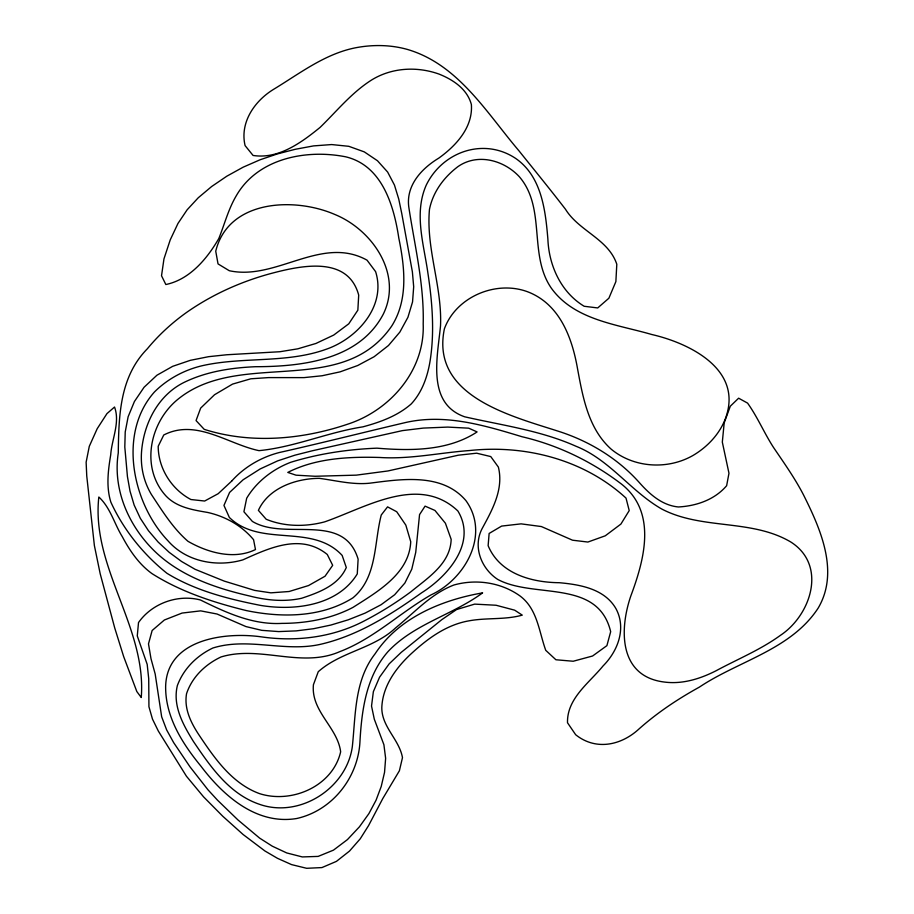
<?xml version="1.0" encoding="UTF-8"?>
<svg xmlns="http://www.w3.org/2000/svg" width="914" height="914" viewBox="0 0 914 914"><rect width="100%" height="100%" fill="white"/><g stroke="black" fill="none" stroke-linecap="round" stroke-linejoin="round"><path stroke-width="1.37" d="M231.71 481.061L218.206 493.686L204.645 501.032L190.912 499.524C171.535 489.287 158.225 468.288 158.202 446.261L163.755 434.995C196.144 418.372 227.826 444.113 258.993 450.648C294.411 447.22 327.646 432.311 362.881 426.849C380.258 422.188 397.567 415.916 411.277 403.897C422.302 391.935 427.615 376.339 430.163 360.527C434.641 331.725 432.311 302.385 427.992 273.72C423.97 244.575 413.654 213.522 426.255 185.096C442.547 151.633 483.78 137.169 515.656 158.419C541.625 176.391 545.441 210.094 547.874 239.057C548.891 265.517 560.945 292.24 584.172 306.27L597.71 307.938L608.873 298.227L615.876 281.603L616.801 264.26C608.45 238.977 579.03 231.196 565.48 209.249C550.274 189.495 534.496 170.21 518.923 150.764C486.545 112.719 458.2 64.266 407.324 49.413A103.739 82.306 -22.2 0 0 354.826 47.928C324.516 54.143 299.666 73.52 273.766 89.229C254.629 100.837 239.617 122.465 245.089 145.612L253.064 155.449C278.507 159.424 301.323 142.641 320.049 127.434C336.74 111.222 351.524 92.748 371.381 80.135C391.58 67.545 416.91 66.162 439.086 74.103C453.207 79.781 467.157 88.989 471.373 104.47C473.086 127.297 456.086 145.703 438.777 158.133C421.171 168.759 405.245 186.17 408.981 208.289C414.91 246.677 424.21 284.802 423.193 323.956C425.01 370.524 390.072 410.694 347.046 424.393C301.483 439.668 250.47 444.101 204.233 429.352L196.053 420.566L200.669 408.101L214.539 394.734L232.533 384.108L250.836 378.796L268.545 377.596L304.019 377.619L322.094 375.757L340.122 371.849L357.717 365.509L374.146 356.711L388.461 345.515L399.841 332.113L407.93 317.284L412.545 301.917L413.688 286.745L412.385 271.869L401.783 213.659L398.767 199.149L394.46 185.085L387.65 172.072L377.482 160.75L364.298 151.884L348.794 146.309L331.645 144.561L313.559 145.897L295.279 149.29L277.433 153.906L260.079 159.779L243.193 167.159L226.855 176.173L211.648 186.525L198.235 197.79L187.13 209.809L177.967 223.462L170.221 239.902L163.96 258.902L161.527 275.765L165.845 284.528C189.689 279.593 207.135 258.765 218.812 238.52C224.581 224.238 228.34 209.157 236.258 195.802C257.759 158.248 306.27 148.959 345.835 156.842C382.155 165.583 393.923 205.65 398.812 238.154C404.776 267.139 408.409 299.643 391.775 325.944C342.27 398.253 241.376 349.491 179.35 398.138C149.907 420.806 139.625 467.397 166.188 496.188C177.122 507.521 193.003 509.909 207.809 512.48C225.518 516.467 241.879 525.676 253.566 539.694L255.474 549.554C234.075 560.099 207.672 552.673 187.976 541.305C172.906 528.235 162.326 511.017 151.427 494.52A111.862 88.749 -22.2 0 1 141.556 451.619C143.761 423.708 157.836 395.659 183.577 382.646C205.924 371.61 230.888 367.771 255.566 366.708C302.043 366.628 359.236 360.036 383.286 314.153C402.948 274.097 372.238 229.677 334.752 214.436C294.365 196.921 228.306 199.56 215.738 251.201L218.035 263.906L229.277 270.715C276.234 280.952 321.488 234.909 367.04 260.17L375.608 271.641C386.576 306.224 357.066 338.74 325.978 349.331C285.979 363.658 242.633 356.426 201.72 365.829A81.575 64.723 -22.2 0 0 154.466 391.957C117.655 433.122 132.347 503.386 168.05 540.882C186.376 561.836 216.801 567.4 242.827 559.882C269.436 547.932 300.923 533.091 327.292 554.49L332.685 565.32L325.03 576.231L308.544 585.554L289.121 591.507L270.864 592.843L254.675 590.41L224.284 581.121L195.116 569.319L181.555 561.47L169.204 552.342L158.133 542.048L148.411 530.646L140.31 518.284L134.141 505.054L130.017 491.138L127.446 476.674L124.807 447.015L125.218 431.968L128.143 416.715L134.415 401.52L144.058 387.273L156.9 375.243L172.677 366.331L190.318 360.333L208.632 356.677L226.763 354.758L279.913 351.73L297.77 348.828L315.89 343.481L333.713 335.072L348.76 323.819L357.854 310.166L358.699 295.108C347.788 254.64 299.358 265.917 269.561 273.88C240.016 282.015 211.74 294.822 186.605 312.417A180.481 143.19 -22.2 0 0 147.371 348.748C119.528 377.048 118.797 415.961 118.272 452.944C112.902 487.619 127.057 522.26 150.764 547.269C176.665 574.803 213.533 587.702 249.499 595.962C266.522 600.361 284.277 602.098 301.586 598.27C318.872 592.523 338.42 585.417 346.303 567.525L342.156 555.415C312.028 522.865 260.604 547.863 229.357 517.461L223.953 505.419L229.585 492.44L243.113 479.781L260.17 468.951L277.707 460.85L294.914 455.183L312.359 450.773L402.4 430.62L423.342 428.083L447.769 427.089L468.688 428.175L477.097 431.922C447.906 451.093 410.683 450.945 376.979 448.168C347.857 449.311 318.632 453.675 290.755 462.278A75.782 60.118 -22.2 0 0 246.677 498.244L243.912 511.749L252.367 521.414C285.476 541.305 343.641 511.109 358.117 559.151L357.271 573.923C337.712 605.811 294.297 611.055 260.307 605.354C228.043 598.978 195.242 590.638 166.954 573.295C143.304 554.375 123.459 529.732 110.857 502.14C106.024 486.705 108.126 470.47 110.708 454.841C111.759 439.12 120.305 422.451 114.536 407.027L106.961 413.608L97.204 428.7L89.286 446.34L86.133 462.198L86.75 475.977L94.382 545.578L100.186 573.729L114.73 627.964L123.676 656.618L136.826 691.555L141.259 697.508C146.754 627.061 91 567.674 98.826 497.01C110.331 507.521 114.261 523.676 122.282 536.678C129.777 550.685 138.882 564.109 151.907 573.558C180.606 591.792 213.499 602.475 246.323 610.575C281.763 617.887 321.511 617.658 352.987 597.79C377.391 577.431 373.94 543.007 381.264 514.982L387.559 506.87L396.71 511.737L405.827 525.116L410.729 541.705C409.301 573.786 377.196 591.895 353.09 607.33C331.245 618.824 306.498 623.337 281.969 623.382C252.618 625.039 225.998 612.551 200.406 599.972C177.727 594.031 151.998 603.343 138.517 622.548L137.271 635.904L147.188 664.375L148.719 678.725L148.936 706.739L152.501 719.158L158.339 731.063L186.433 776.226L203.582 796.859L222.765 816.248L243.067 834.471L264.923 850.98L277.513 858.337L291.577 864.61L306.658 868.3L321.934 867.58L336.432 861.376L349.491 851.094L360.242 838.801L368.582 825.582L382.76 798.596L399.395 770.765L402.48 757.626C399.212 739.289 381.515 726.87 381.812 707.402C382.692 686.243 395.682 668.271 410.626 654.275C427.204 638.897 446.089 624.833 468.882 620.857C486.534 617.533 504.951 620.012 522.26 615.133L514.662 610.175L496.085 605.251L474.663 604.12L456.554 609.558L441.736 619.703L401.212 652.368L389.193 663.827L379.561 677.205L373.358 691.681L371.53 706.054L374.306 719.204L383.903 744.704L385.628 758.277L384.543 772.353L381.229 786.451L376.054 800.218L368.89 813.631L359.453 826.793L347.446 839.589L333.461 850.146L318.141 856.407L302.294 856.932L286.71 852.933L272.315 846.193L259.633 838.115L237.937 819.927L217.521 800.196L207.969 789.799L190.043 766.903L173.66 742.625L166.656 729.932L161.652 716.77L155.186 674.018L151.004 658.731L148.491 643.879L152.135 630.511L164.371 620L182.069 613.066L200.669 610.86L217.064 614.025L245.957 626.581L261.758 630.34L278.724 631.585L296.147 630.889L313.582 628.706L330.879 625.05L348.211 619.829L365.2 613.077L381.104 604.714L394.642 594.751L404.868 583.052L411.791 569.136L415.733 552.376L419.56 514.593L425.079 506.128L434.95 510.446L445.415 523.242L451.162 539.329C450.453 563.687 427.843 577.819 410.923 591.769C396.585 602.406 381.446 611.923 365.623 620.206C334.078 637.161 297.336 641.948 262.112 636.967C225.518 631.62 166.748 638.783 165.64 686.448C165.331 716.827 182.332 743.516 200.931 766.161C223.393 795.888 256.651 825.216 296.764 818.498C331.988 810.615 357.751 778.168 359.91 742.499C361.647 710.601 366.011 676.737 387.902 651.728C413.825 623.954 452.693 614.928 482.603 592.878C441.691 599.984 398.812 617.715 375.151 653.727C354.312 680.416 355.729 714.885 352.324 746.692C346.509 788.622 299.152 818.727 258.925 804.114C229.06 793.74 210.437 766.606 193.494 741.574C183.177 724.916 172.449 705.848 177.362 685.569C183.588 668.74 196.784 655.681 212.836 648.026C248.277 636.898 285.488 652.733 321.454 644.084C358.414 635.344 391.009 614.574 421.605 592.809C447.78 576.254 477.234 542.87 457.857 510.949C418.795 474.058 365.851 507.613 324.619 521.871A85.596 67.91 -22.2 0 1 266.191 519.255L258.399 510.366C268.567 487.87 296.056 478.445 319.317 478.342C336.135 480.558 352.793 484.991 369.884 483.175C402.034 479.039 442.25 472.789 465.923 500.621C490.35 534.507 465.169 579.19 431.134 594.831C400.024 612.688 373.757 638.658 339.859 651.613C301.346 668.557 259.907 645.021 220.96 656.983C205.284 664.409 192.089 677.011 186.536 693.715C184.022 708.361 190.58 722.026 198.361 733.999C214.127 757.672 231.653 783.412 259.507 793.615C291.772 804 332.787 786.2 340.648 751.799C337.472 727.133 310.829 711.366 313.422 684.723L318.255 671.721C340.728 651.693 373.415 648.803 395.625 627.872C414.35 612.711 430.871 593.86 453.87 585.017C476.171 578.745 501.009 582.389 519.963 595.917C537.443 608.93 538.894 631.403 545.749 650.334L555.906 659.759L573.204 661.245L592.592 656.001L606.907 645.638L610.678 631.677C597.905 578.505 534.244 599.024 497.73 579.419C481.29 568.702 472.618 546.778 482.101 528.635C492.303 509.875 503.877 489.184 498.37 467.088L490.761 456.577L476.651 453.195L458.314 455.195L387.993 470.95L356.3 475.143L315.044 476.263L296.045 475.177L287.796 472.424C315.741 458.143 348.919 456.554 379.87 457.48C409.975 459.411 439.634 452.716 469.533 450.545C525.379 444.49 584.252 459.662 626.021 498.107L629.22 510.583L620.914 524.065L605.262 535.81L587.885 542.048L572.541 540.208L541.385 526.555L521.106 523.859L501.626 526.087L489.127 533.456L488.133 545.681C499.741 573.718 531.525 582.469 559.288 582.709C580.333 584.617 604.851 588.867 616.15 609.01C626.478 628.649 617.784 651.179 603.091 665.906C589.13 683.021 566.874 698.445 567.503 722.746L575.66 734.719C595.791 750.908 621.223 745.47 639.126 728.846C657.452 712.543 677.937 698.947 699.381 687.111C738.809 660.731 790.884 649.774 818.156 608.118C839.6 571.753 820.509 528.875 803.475 494.84C794.826 478.091 783.869 462.735 773.324 447.163C764.104 432.825 757.5 417.001 747.572 403.108L738.626 398.196L730.309 406.216L724.185 422.908L722.323 442.113L728.972 473.258L726.63 485.711C714.634 499.787 696.388 505.99 678.348 506.973C662.113 505.351 649.763 494.348 639.389 482.638C618.355 459.079 590.947 442.125 561.105 432.139C512.685 416.316 430.22 397.019 444.398 328.789C456.829 294.799 500.986 278.039 533.216 294.217C561.379 308.167 572.495 339.859 577.557 368.845C582.869 397.464 588.41 428.883 611.26 449.231C633.939 467.968 667.666 469.979 693.018 455.458A70.435 55.88 -22.2 0 0 726.481 415.482C741.357 368.559 688.893 343.024 651.751 334.501C616.767 324.31 574.598 320.163 551.519 288.424C528.086 254.937 546.469 208.163 519.221 176.596C503.763 160.087 477.611 152.935 458.017 166.565C443.953 177.179 432.962 191.871 429.466 209.375C425.867 248.642 442.262 286.573 440.514 325.875C437.623 356.654 426.29 403.337 464.655 416.795C502.094 425.296 540.688 430.471 576.083 446.283C609.832 459.753 630.854 491.412 661.827 509.064C702.112 530.063 751.342 518.729 790.724 541.956C827.433 565.218 811.061 615.156 780.27 635.447C760.414 649.843 737.598 659.143 716.119 670.739C700.101 678.874 682.392 684.449 664.25 682.038C618.904 676.429 619.224 629.803 630.809 596.008C644.313 559.802 657.349 512.434 621.52 484.112C592.123 461.673 558.111 445.152 522.043 436.743C483.86 425.17 443.976 413.174 403.897 422.919C362.378 432.676 321.031 443.164 279.41 452.499A78.753 62.483 -22.2 0 0 231.71 481.061"/></g></svg>
